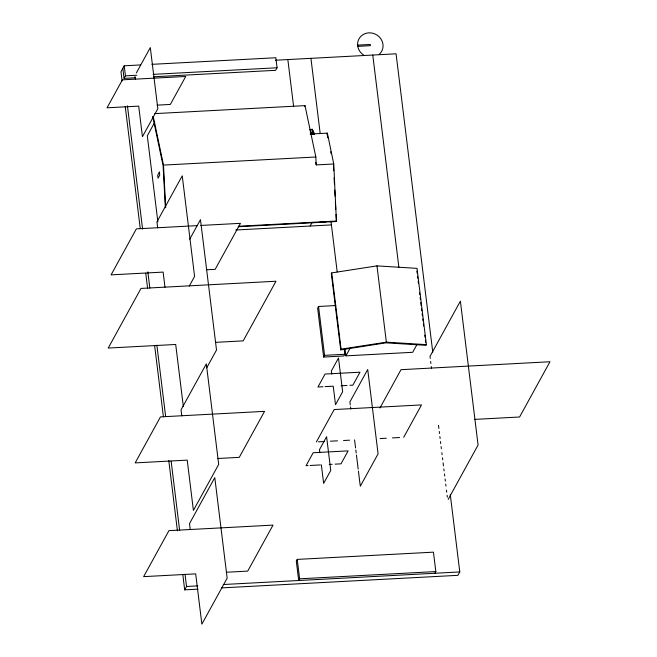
<?xml version="1.0" encoding="UTF-8"?>
<svg xmlns="http://www.w3.org/2000/svg" width="657" height="657" viewBox="0 0 657 657"><rect width="100%" height="100%" fill="white"/><g stroke="black" fill="none" stroke-linecap="round" stroke-linejoin="round"><path stroke-width="0.99" d="M140.614 64.936L124.222 65.807L120.97 71.736L122.095 80.893M135.334 77.781L124.066 78.38L125.462 75.842L124.222 65.807M136.369 72.927L150.305 47.575L157.828 108.725L142.446 136.697L138.693 106.122L107.034 107.805L122.416 79.834L185.717 76.467L170.344 104.438L157.064 105.145M154.732 122.284L147.299 135.81L157.885 221.91M151.882 64.337L275.833 57.742L277.065 67.77L275.669 70.315L153.771 76.795M189.709 239.214L200.475 219.635L216.514 350.025L206.725 367.83M189.249 286.107L194.595 276.383L182.235 175.83L156.949 221.82L157.688 227.856M304.626 106.319L305.004 105.629L154.715 113.628M309.578 129.511L312.502 129.355L309.48 129.684M310.244 131.039L313.167 130.883L313.348 133.289M310.901 132.566L313.832 132.41L310.81 132.739M310.096 134.053L327.367 133.133L327.005 133.798L327.827 137.781M310.17 226.033L312.108 222.509L314.062 222.403M238.195 226.739L336.425 221.508L333.756 163.987L327.367 133.133M331.711 272.901L331.333 273.591L340.712 349.869L385.979 342.839L426.015 345.327L426.393 344.638L417.014 268.368L376.978 265.88L331.711 272.901L341.09 349.179L340.712 349.869M335.76 305.554L318.555 306.474L317.627 308.166L323.638 357.047L343.874 355.963L344.81 354.271L344.178 349.179M197.987 589.157L184.683 589.863L186.547 586.479L185.044 574.259M323.638 357.047L324.566 355.347L318.555 306.474M345.902 355.856L350.444 347.602M316.37 441.947L334.175 409.557L421.498 404.917L403.694 437.307M323.63 483.404L330.75 470.453L326.603 436.708L319.483 449.667L319.852 452.706M379.951 407.997L401.016 369.677L549.966 361.752L519.588 416.998L474.715 419.388M297.235 559.403L296.299 561.094L298.689 580.509L299.617 578.817L297.235 559.403L433.439 552.159L435.829 571.565L434.893 573.265M416.784 344.868L412.695 352.3L345.902 355.856L345.032 348.777M360.282 486.237L378.087 453.847L367.715 369.497L349.91 401.887L350.28 404.893M448.197 499.386L478.082 445.035L460.385 301.144L430.015 356.398L430.269 358.426M450.275 494.573L459.785 571.935L457.929 575.327L221.524 587.9M341.09 349.179L386.357 342.157L426.393 344.638M357.646 45.128L370.252 44.462L370.4 45.678L357.794 46.351M275.39 60.23L396.072 53.808L432.749 352.062M125.462 75.842L136.73 75.243M153.114 74.364L277.065 67.77M310.589 134.151L314.489 133.946L310.498 134.324M153.295 116.7L163.494 165.096L315.828 156.99L316.239 164.915L333.756 163.987M197.601 225.614L136.369 228.874L111.082 274.864L163.133 272.097L164.981 287.183M200.664 225.45L240.462 223.331L215.176 269.329L207.012 269.764M238.466 226.246L336.696 221.023M319.918 222.091L325.773 221.779M235.789 229.999L331.415 224.908M215.586 342.346L243.197 340.876L275.989 281.237L141.009 288.423L108.216 348.062L175.706 344.473L183.352 406.609M324.566 355.347L344.81 354.271M323.039 386.743L317.947 387.014L325.067 374.055L359.995 372.199L352.875 385.15L349.926 385.306M325.084 386.628L333.23 386.201L335.513 404.728L342.634 391.769L338.486 358.032L331.366 370.983L331.736 374.03M341.09 385.782L346.986 385.47M318.382 441.841L324.418 441.52M330.446 441.2L337.493 440.831M343.521 440.51L349.557 440.182M380.165 438.556L386.3 438.227M392.443 437.907L399.604 437.521M217.837 458.487L239.263 457.354L264.549 411.356L160.456 416.891L135.17 462.889L187.22 460.122L193.404 510.399L218.691 464.4L206.323 363.847L181.036 409.845L181.775 415.873M308.1 465.583L306.063 465.69L313.192 452.73L348.12 450.874L340.991 463.834L335.103 464.146M310.145 465.476L320.337 464.934M329.206 464.458L332.155 464.302M226.304 572.247L247.738 571.105L273.025 525.107L168.931 530.651L143.645 576.641L195.687 573.873L201.871 624.15L227.158 578.152L214.79 477.598L189.512 523.596L190.251 529.632M299.617 578.817L435.829 571.565M186.547 586.479L197.757 585.88M223.249 584.525L459.785 571.935M305.004 105.629L315.828 156.99M152.711 116.396L163.117 165.778L165.334 207.275M330.709 151.71L331.12 153.705M315.697 162.312L316.239 164.915M430.639 361.465L430.885 363.502M431.263 366.54L431.509 368.569M438.498 425.391L438.876 428.43M439.246 431.46L439.5 433.489M439.87 436.519L440.116 438.548M440.494 441.586L440.74 443.606M441.118 446.645L441.364 448.665M441.857 452.714L442.112 454.743M442.481 457.773L442.736 459.801M443.105 462.832L443.475 465.87M443.853 468.909L444.099 470.929M444.477 473.968L444.723 475.988M445.093 479.027L445.347 481.055M445.717 484.086L445.972 486.114M446.464 490.163L446.711 492.183M447.089 495.222L447.335 497.242M416.883 271.086L417.129 273.123M417.507 276.17L417.762 278.207M418.131 281.253L418.386 283.29M419.511 292.447L419.757 294.476M420.135 297.531L420.381 299.567M420.759 302.614L421.137 305.669M421.507 308.716L421.761 310.753M422.139 313.8L422.385 315.836M422.763 318.883L423.009 320.92M423.387 323.975L423.634 326.003M424.759 335.16L425.013 337.197M425.383 340.244L425.637 342.281M372.774 55.048L398.906 267.53M376.978 265.88L386.357 342.157M310.933 58.342L320.181 133.494M331.046 221.861L337.205 271.973M350.526 406.888L350.772 408.892M354.583 439.919L355.577 447.975M355.823 449.988L356.193 453.01M356.447 455.022L358.18 469.123M358.426 471.135L360.159 485.236M313.832 132.41L314.103 134.644M313.167 130.883L313.446 133.116M312.502 129.355L312.592 131.014M287.84 59.565L293.638 106.697M321.355 464.877L323.515 482.427M135.046 76.532L135.416 79.489M122.826 68.344L124.066 78.38M127.442 105.867L142.594 229.079M147.85 271.842L149.853 288.136M156.867 345.155L165.638 416.431M171.14 461.23L179.657 530.47M125.224 106.344L140.245 228.496M145.755 273.287L147.628 288.554M154.641 345.557L163.404 416.809M168.783 460.582L177.423 530.823M182.81 574.596L184.683 589.863M333.444 165.663L333.715 170.746M334.093 177.85L334.421 183.944M334.742 190.037L335.07 196.123M335.39 202.216L335.776 209.328M336.047 214.404L336.425 221.508M163.494 165.096L165.695 207.727M379.22 54.359A12.951 12.015 28.8 0 0 375.352 34.148A12.951 12.015 28.8 0 0 357.589 44.142L357.983 47.329A12.951 12.015 28.8 0 0 363.814 55.172M159.388 172.109L157.688 175.205L158.05 178.187L159.75 175.09L159.388 172.109"/></g></svg>
